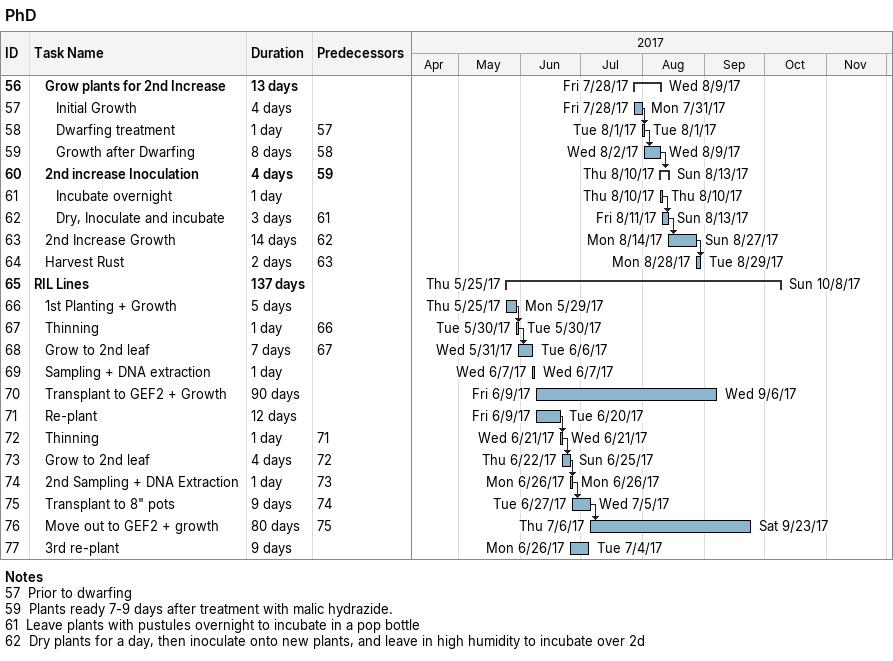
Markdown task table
PhD

| ID | Level | Task | Duration | Start | Finish | Predecessors |
|---|---|---|---|---|---|---|
| 56 | 2 | **Grow plants for 2nd Increase** | 13d | 2017-07-28 | 2017-08-09 |  |
| 57 | 3 | Initial Growth | 4d | 2017-07-28 | 2017-07-31 |  |
| 58 | 3 | Dwarfing treatment | 1d | 2017-08-01 | 2017-08-01 | 57 |
| 59 | 3 | Growth after Dwarfing | 8d | 2017-08-02 | 2017-08-09 | 58 |
| 60 | 2 | **2nd increase Inoculation** | 4d | 2017-08-10 | 2017-08-13 | 59 |
| 61 | 3 | Incubate overnight | 1d | 2017-08-10 | 2017-08-10 |  |
| 62 | 3 | Dry, Inoculate and incubate | 3d | 2017-08-11 | 2017-08-13 | 61 |
| 63 | 2 | 2nd Increase Growth | 14d | 2017-08-14 | 2017-08-27 | 62 |
| 64 | 2 | Harvest Rust | 2d | 2017-08-28 | 2017-08-29 | 63 |
| 65 | 1 | **RIL Lines** | 137d | 2017-05-25 | 2017-10-08 |  |
| 66 | 2 | 1st Planting + Growth | 5d | 2017-05-25 | 2017-05-29 |  |
| 67 | 2 | Thinning | 1d | 2017-05-30 | 2017-05-30 | 66 |
| 68 | 2 | Grow to 2nd leaf | 7d | 2017-05-31 | 2017-06-06 | 67 |
| 69 | 2 | Sampling + DNA extraction | 1d | 2017-06-07 | 2017-06-07 |  |
| 70 | 2 | Transplant to GEF2 + Growth | 90d | 2017-06-09 | 2017-09-06 |  |
| 71 | 2 | Re-plant | 12d | 2017-06-09 | 2017-06-20 |  |
| 72 | 2 | Thinning | 1d | 2017-06-21 | 2017-06-21 | 71 |
| 73 | 2 | Grow to 2nd leaf | 4d | 2017-06-22 | 2017-06-25 | 72 |
| 74 | 2 | 2nd Sampling + DNA Extraction | 1d | 2017-06-26 | 2017-06-26 | 73 |
| 75 | 2 | Transplant to 8" pots | 9d | 2017-06-27 | 2017-07-05 | 74 |
| 76 | 2 | Move out to GEF2 + growth | 80d | 2017-07-06 | 2017-09-23 | 75 |
| 77 | 2 | 3rd re-plant | 9d | 2017-06-26 | 2017-07-04 |  |

Notes
- 57: Prior to dwarfing
- 59: Plants ready 7-9 days after treatment with malic hydrazide.
- 61: Leave plants with pustules overnight to incubate in a pop bottle
- 62: Dry plants for a day, then inoculate onto new plants, and leave in high humidity to incubate over 2d
